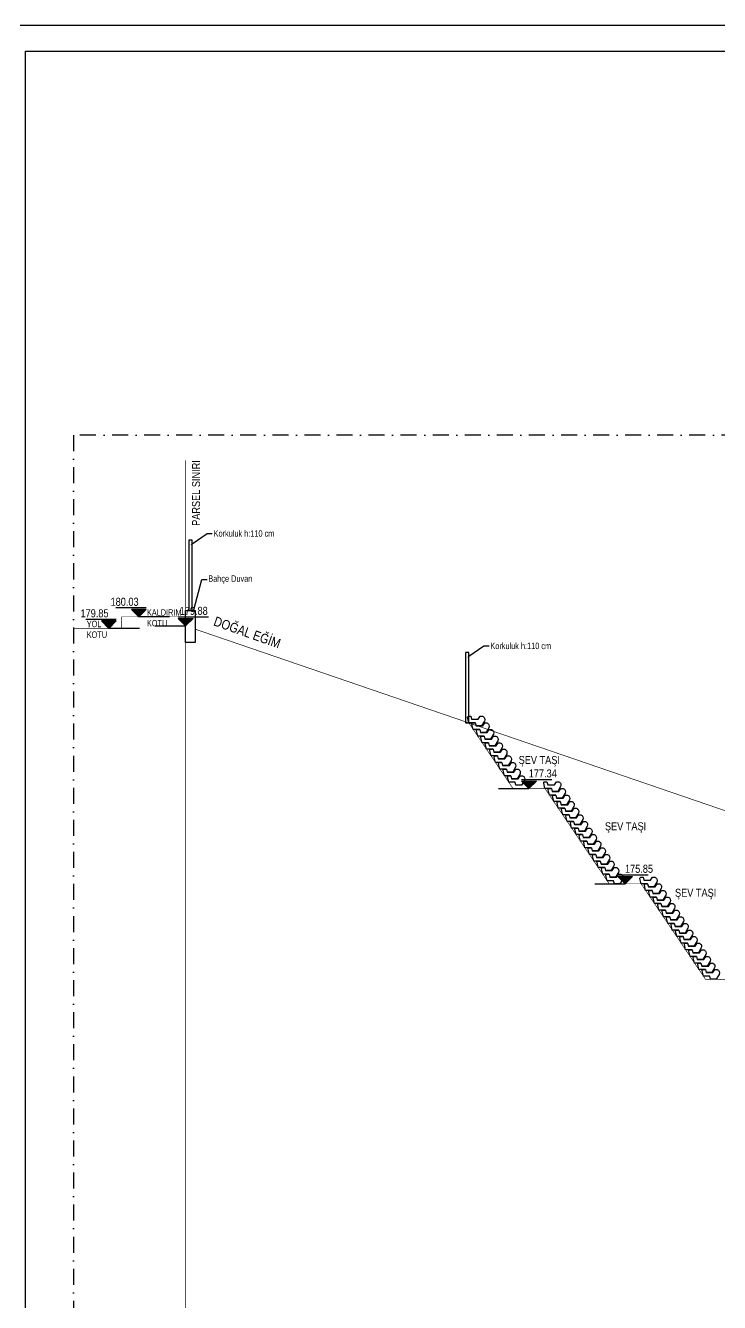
# Model space of a CAD drawing. Header units: millimetres. Extents: x 82776 to 137242, y 11666 to 27998.
# Drawn here: x 117081 to 118165, y 17114 to 19109 of the extents above; entities that cross this region are included whole.
import ezdxf
from ezdxf import colors
from ezdxf.entities.mleader import LeaderData, LeaderLine
from ezdxf.math import Vec2, Vec3

# ---------------------------------------------------------------- set-up
doc = ezdxf.new("R2010")
doc.units = ezdxf.units.MM
for name, pattern in [('ACAD_ISO03W100', [30, 12, -18]), ('DASHDOT', [1, 0.5, -0.25, 0, -0.25]), ('DASHED', [15, 10, -5])]:
    doc.linetypes.add(name, pattern=pattern)
for name, color, linetype in [('0_IFC_Elevation_4', 11, 'Continuous'), ('0_IFC_Legend_Viewport', 7, 'Continuous'), ('0_IFC_Notation_Level_50', 160, 'Continuous'), ('0_IFC_Notation_Section_50', 10, 'Continuous'), ('0_IFC_Parsel Sınırı', 191, 'ACAD_ISO03W100'), ('0_IFC_Text_Explanation_50', 231, 'Continuous'), ('1_IFC_Concrete_Section', 50, 'Continuous'), ('2_IFC_Handrail', 181, 'Continuous'), ('7_IFC_Landscape', 45, 'Continuous')]:
    doc.layers.add(name, color=color, linetype=linetype)
doc.styles.add('IFC_TEXT', font='ARIALN.TTF')

# ---------------------------------------------------------------- blocks, each defined once
blk = doc.blocks.new('*U2567')
at = {"layer": '0_IFC_Legend_Viewport', "transparency": 33554687}
blk.add_lwpolyline([(-3643.941764620438, 2920.000000000932), (0, 2920.000000000932), (0, 0), (-3643.941764620438, 0)], close=True, dxfattribs=at)
at = {"style": 'IFC_TEXT'}
for tag, p in [('PAFTA', (-2648.999665475109, 17.92217528726905)), ('KOT', (-1159.062316709198, 17.96195260528475)), ('OLCEK', (-110.4468044673558, 17.90858112834394))]:
    blk.add_attdef(tag, p, '', height=35, dxfattribs=at)
blk = doc.blocks.new('0_IFC_NOT_RUDELEVEL_50_N')
at = {"layer": '0_IFC_Notation_Level_50'}
h = blk.add_hatch(color=256, dxfattribs=at)
h.dxf.hatch_style = 1
h.paths.add_polyline_path([(-201.6000000000931, 201.6000000001513), (201.5999999996274, 201.6000000001513), (0, 0)])
for p, q in [((-834.4000000003726, 0), (0, 0)), ((-201.6000000000931, 246.4000000000815), (627.1999999997206, 246.4000000000815))]:
    blk.add_line(p, q, dxfattribs=at)
blk.add_lwpolyline([(-201.6000000000931, 201.6000000001513), (201.5999999996274, 201.6000000001513), (0, 0), (-201.6000000000931, 201.6000000001513)], dxfattribs=at)
at = {"layer": '0_IFC_Notation_Level_50', "style": 'IFC_TEXT'}
blk.add_attdef('LEVEL', (-201.6000000000931, 302.4000000001397), '', height=280, dxfattribs=at)
blk = doc.blocks.new('C_GR4_DE')
at = {"layer": '0_IFC_Elevation_4', "linetype": 'DASHED', "const_width": 1}
blk.add_lwpolyline([(-2469.620010837083, 900.4324212289393), (-1800.004198118171, 671.0064779684106), (4.074536e-10, 313.9999156982231), (299.9958018851903, 243.4736367060104)], dxfattribs=at)
ref = blk.add_blockref('0_IFC_NOT_RUDELEVEL_50_N', (-2911.993919407745, 1051.999999992226), dxfattribs=dict(xscale=0.0571428571427681, yscale=0.0571428571427681, zscale=0.0571428571427681))
ref.add_attrib('LEVEL', '179.88', (-2921.284042190906, 1069.279999993417), dxfattribs={"layer": '0_IFC_Notation_Level_50', "height": 12.5, "style": 'IFC_TEXT'})
at = {"layer": '0_IFC_Elevation_4', "linetype": 'DASHED', "ltscale": 3, "insert": (-2864.556577079085, 1067.240563034109), "char_height": 14.99999999999998, "attachment_point": 1, "rotation": 340.4106893782077, "style": 'IFC_TEXT'}
blk.add_mtext_dynamic_manual_height_columns('\\pxt4;DOĞAL EĞİM', width=252.2965227574566, gutter_width=124.9999999999999, heights=[0], dxfattribs=at)
blk = doc.blocks.new('SEV TASI')
blk.add_wipeout([(3.0917992082540895, 10.309600000269711), (-0.40615834068739787, 10.309600000269711), (-0.7801861150486609, 10.267071350118755), (-1.1351179754321254, 10.141656691637255), (-1.4528329459850724, 9.939759045380939), (-1.7171101517958576, 9.671686255702191), (-1.914456972416069, 9.351124725871404), (-2.034797905062792, 8.994440661262285), (-2.071988967250796, 8.61984449615953), (-2.0241313766649967, 8.246461163591398), (0, 3.552713678800501e-15), (10.033372956851963, 3.552713678800501e-15), (11.209372956829613, -4.703999999910593), (19.904558134032413, -4.703999999910593), (24.438619071035653, 2.852768228389337), (24.79241224096578, 3.9155578457038054), (24.926714190076915, 5.027607468798742), (24.836108387933436, 6.1440670365299574), (24.52424905614717, 7.219908630324543), (24.00371379000572, 8.21174249467063), (23.295496291614903, 9.079566988870752), (22.428159673129564, 9.788381892773778), (21.436684478190728, 10.309600000269711), (17.900205327547155, 10.309600000269711), (14.764205327548552, 5.605599999427795), (4.267799208289944, 5.605599999427795)]).dxf.layer = '7_IFC_Landscape'
at = {"layer": '7_IFC_Landscape'}
blk.add_lwpolyline([(0, 0), (-2.02413137658732, 8.246461163274944, -0.4866035035137802), (-0.4061583406873979, 10.30960000026971), (3.091799208254087, 10.30960000026971), (4.267799208289943, 5.605599999427795), (14.76420532754855, 5.605599999427795), (17.90020532754715, 10.30960000026971), (21.43668447819073, 10.30960000026971, -0.4255419272074836), (24.43861907103565, 2.852768228389322), (19.90455813403241, -4.703999999910593), (11.20937295682961, -4.703999999910593), (10.03337295685196, 0)], format="xyb", close=True, dxfattribs=at)
blk = doc.blocks.new('*U2606')
blk.add_blockref('SEV TASI', (2.633099797710158, -3.910670210547205))
blk.add_blockref('SEV TASI', (9.574657491061064, -14.22024636477783))
blk.add_blockref('SEV TASI', (16.51621518441197, -24.52982251900847))
blk.add_blockref('SEV TASI', (23.45777287776288, -34.8393986732391))
blk.add_blockref('SEV TASI', (30.39933057111378, -45.14897482746973))
blk.add_blockref('SEV TASI', (37.34088826446469, -55.45855098170036))
blk.add_blockref('SEV TASI', (44.28244595781559, -65.768127135931))
blk.add_blockref('SEV TASI', (51.2240036511665, -76.07770329016164))
blk.add_blockref('SEV TASI', (58.1655613445174, -86.38727944439226))
blk.add_blockref('SEV TASI', (65.1071190378683, -96.69685559862289))
blk.add_blockref('SEV TASI', (72.0486767312192, -107.0064317528535))
blk.add_blockref('SEV TASI', (78.99023442457012, -117.3160079070841))
blk.add_blockref('SEV TASI', (85.93179211792103, -127.6255840613148))
blk.add_blockref('SEV TASI', (92.87334981127194, -137.9351602155454))
blk.add_blockref('SEV TASI', (99.81490750462285, -148.244736369776))
blk = doc.blocks.new('*U2602')
blk.add_blockref('SEV TASI', (33.98759292064763, -50.47824897429596))
blk.add_blockref('SEV TASI', (40.92915061399852, -60.7878251285266))
blk.add_blockref('SEV TASI', (47.87070830734943, -71.09740128275723))
blk.add_blockref('SEV TASI', (54.81226600070034, -81.40697743698784))
blk.add_blockref('SEV TASI', (61.75382369405125, -91.71655359121849))
blk.add_blockref('SEV TASI', (68.69538138740216, -102.0261297454491))
blk.add_blockref('SEV TASI', (75.63693908075305, -112.3357058996797))
blk.add_blockref('SEV TASI', (82.57849677410395, -122.6452820539104))
blk.add_blockref('SEV TASI', (89.52005446745486, -132.954858208141))
blk.add_blockref('SEV TASI', (96.46161216080579, -143.2644343623717))
blk = doc.blocks.new('*U2603')
blk.add_blockref('SEV TASI', (2.633099797710158, -3.910670210547205))
blk.add_blockref('SEV TASI', (9.574657491061064, -14.22024636477783))
blk.add_blockref('SEV TASI', (16.51621518441197, -24.52982251900847))
blk.add_blockref('SEV TASI', (23.45777287776288, -34.8393986732391))
blk.add_blockref('SEV TASI', (30.39933057111378, -45.14897482746973))
blk.add_blockref('SEV TASI', (37.34088826446469, -55.45855098170036))
blk.add_blockref('SEV TASI', (44.28244595781559, -65.768127135931))
blk.add_blockref('SEV TASI', (51.2240036511665, -76.07770329016164))
blk.add_blockref('SEV TASI', (58.1655613445174, -86.38727944439226))
blk.add_blockref('SEV TASI', (65.1071190378683, -96.69685559862289))
blk.add_blockref('SEV TASI', (72.0486767312192, -107.0064317528535))
blk.add_blockref('SEV TASI', (78.99023442457012, -117.3160079070841))
blk.add_blockref('SEV TASI', (85.93179211792103, -127.6255840613148))
blk.add_blockref('SEV TASI', (92.87334981127194, -137.9351602155454))
blk.add_blockref('SEV TASI', (99.81490750462285, -148.244736369776))
blk = doc.blocks.new('C_GR4')
at = {"layer": '0_IFC_Notation_Section_50', "linetype": 'DASHDOT', "ltscale": 50}
blk.add_lwpolyline([(2434.789393947402, -2019.999999999956), (2434.789393947402, -299.8538403122948), (-1056.98972129116, -299.8538403132261), (-1056.98972129116, -2019.999999999025)], close=True, dxfattribs=at)
at = {"layer": '0_IFC_Parsel Sınırı', "ltscale": 0.3, "const_width": 1}
blk.add_lwpolyline([(-881.98972129116, -2019.999999999072), (-881.98972129116, -339.0717804777305)], dxfattribs=at)
at = {"layer": '1_IFC_Concrete_Section'}
blk.add_lwpolyline([(-866.9897212911601, -573.8466515381697), (-866.9897212911601, -623.8466515381697), (-881.98972129116, -623.8466515381697), (-881.98972129116, -573.8466515381697)], close=True, dxfattribs=at)
at = {"layer": '2_IFC_Handrail'}
blk.add_lwpolyline([(-871.98972129116, -573.8466515381697), (-871.98972129116, -463.8466515381696), (-876.9897212911601, -463.8466515381696), (-876.9897212911601, -573.8466515381697)], close=True, dxfattribs=at)
at = {"layer": '7_IFC_Landscape', "const_width": 1}
for points in [[(-881.98972129116, -583.8466515381696), (-981.98972129116, -583.8466515381988), (-981.98972129116, -601.8466515381696), (-1056.98972129116, -601.8466515381696)], [(1264.926727183425, -1149.999787715918), (-70.00000000211001, -1150.000000003303), (-170.3234352807922, -1001.000000003365), (-220.3234352807631, -1001.000000003365), (-320.6468705594889, -852.000000003365), (-370.6468705594598, -852.000000003365), (-439.615812720498, -749.5675787705477), (-866.9897212911601, -603.1393430025818)]]:
    blk.add_lwpolyline(points, dxfattribs=at)
ref = blk.add_blockref('0_IFC_NOT_RUDELEVEL_50_N', (-954.98972129116, -583.8400693860275), dxfattribs=dict(xscale=-0.0571428571427681, yscale=0.0571428571427681, zscale=0.0571428571427681))
ref.add_attrib('LEVEL', '180.03', (-999.297824974943, -566.5600693857668), dxfattribs={"layer": '0_IFC_Notation_Level_50', "height": 12.5, "style": 'IFC_TEXT'})
ref = blk.add_blockref('0_IFC_NOT_RUDELEVEL_50_N', (-1001.989721291131, -601.846651538126), dxfattribs=dict(xscale=-0.0571428571427681, yscale=0.0571428571427681, zscale=0.0571428571427681))
ref.add_attrib('LEVEL', '179.85', (-1046.238138753877, -584.5666515378653), dxfattribs={"layer": '0_IFC_Notation_Level_50', "height": 12.5, "style": 'IFC_TEXT'})
at = {"layer": '0_IFC_Notation_Level_50', "char_height": 10, "attachment_point": 1, "style": 'IFC_TEXT'}
for s, width, gutter_width, insert in [('KALDIRIM KOTU', 71.33999513165327, 12.5, (-942.4946151359327, -572.0186042215828)), ('\\pxt4;YOL KOTU', 36.46712349705558, 125, (-1036.538924553562, -590.0022493766991, 87363.20190429688))]:
    blk.add_mtext_dynamic_manual_height_columns(s, width=width, gutter_width=gutter_width, heights=[0], dxfattribs=dict(at, insert=insert))
at = {"layer": '0_IFC_Parsel Sınırı', "insert": (-871.9992802782945, -339.0716050905357), "char_height": 12.5, "attachment_point": 3, "rotation": 89.99999999998646, "style": 'IFC_TEXT'}
blk.add_mtext_dynamic_manual_height_columns('PARSEL SINIRI', width=148.1882785079069, gutter_width=12.5, heights=[0], dxfattribs=at)
at = {"layer": '0_IFC_Text_Explanation_50'}
ml = blk.add_multileader_mtext('Standard', dxfattribs=at)
ml.set_content('Korkuluk h:110 cm', color=256, style='IFC_TEXT')
ml.set_leader_properties()
ml.build(insert=Vec2(0, 0))
ctx = ml.context
ctx.base_point, ctx.char_height, ctx.plane_origin, ctx.plane_x_axis, ctx.plane_y_axis = Vec3(-840.3181619270908, -453.6280135893157), 10, Vec3(-875.3097072671371, -501.9624555212321), Vec3(1, -2.365e-13), Vec3(2.365e-13, 1)
notes = []
notes.append((ctx, [(0, (1, 1, 0), (-848.3181619270908, -453.6280135893139), (1, -2.365e-13), 8, [(0, [(-875.3097072671371, -471.9624555212321)], 0, [])])]))
ctx.mtext.insert, ctx.mtext.text_direction, ctx.mtext.rotation, ctx.mtext.flow_direction = Vec3(-838.3181619270908, -448.5427475593024), Vec3(1, -2.365e-13), 6.283185307179349, 5
ml = blk.add_multileader_mtext('Standard', dxfattribs=at)
ml.set_content('Bahçe Duvarı', color=256, style='IFC_TEXT')
ml.set_leader_properties()
ml.build(insert=Vec2(0, 0))
ctx = ml.context
ctx.base_point, ctx.char_height, ctx.plane_origin, ctx.plane_x_axis, ctx.plane_y_axis = Vec3(-848.5975734912063, -525.5390936181775), 10, Vec3(-877.9337793126906, -594.8736599263611), Vec3(1, -2.365e-13), Vec3(2.365e-13, 1)
notes.append((ctx, [(1, (1, 1, 0), (-856.5975734912063, -525.5390936181757), (1, -2.365e-13), 8, [(0, [(-870.4415665803681, -576.9624555212321)], 0, [])])]))
ctx.mtext.insert, ctx.mtext.text_direction, ctx.mtext.rotation, ctx.mtext.flow_direction = Vec3(-846.5975734912062, -519.1066243139503), Vec3(1, -2.365e-13), 6.283185307179349, 5
ml = blk.add_multileader_mtext('Standard', dxfattribs=at)
ml.set_content('Korkuluk h:110 cm', color=256, style='IFC_TEXT')
ml.set_leader_properties()
ml.build(insert=Vec2(0, 0))
ctx = ml.context
ctx.base_point, ctx.char_height, ctx.plane_origin, ctx.plane_x_axis, ctx.plane_y_axis = Vec3(-407.9442533564142, -629.3489408217266), 10, Vec3(-442.9357986964605, -677.683382753643), Vec3(1, -2.365e-13), Vec3(2.365e-13, 1)
notes.append((ctx, [(0, (1, 1, 0), (-415.9442533564142, -629.3489408217246), (1, -2.365e-13), 8, [(0, [(-442.9357986964605, -647.683382753643)], 0, [])])]))
ctx.mtext.insert, ctx.mtext.text_direction, ctx.mtext.rotation, ctx.mtext.flow_direction = Vec3(-405.9442533564142, -624.2636747917131), Vec3(1, -2.365e-13), 6.283185307179349, 5
for ctx, leaders in notes:
    for number, flags, end, landing, length, lines in leaders:
        leader = LeaderData()
        leader.index, (leader.has_last_leader_line, leader.has_dogleg_vector, leader.attachment_direction) = number, flags
        leader.last_leader_point, leader.dogleg_vector, leader.dogleg_length = Vec3(end), Vec3(landing), length
        for number, points, colour, breaks in lines:
            line = LeaderLine()
            line.index, line.vertices, line.color, line.breaks = number, Vec3.list(points), colors.encode_raw_color(colour), breaks
            leader.lines.append(line)
        ctx.leaders.append(leader)
at = {"rotation": 359.9999999936056}
for name, p in [('*U2602', (-473.6034056355129, -699.0893297924667)), ('*U2606', (-323.2799703568162, -848.0893297924669)), ('*U2603', (-172.9565350781195, -997.0893297924669))]:
    blk.add_blockref(name, p, dxfattribs=at)
at = {"layer": '2_IFC_Handrail'}
blk.add_lwpolyline([(-439.6158127204834, -749.5675787705804), (-439.6158127204834, -639.5675787705804), (-444.6158127204835, -639.5675787705804), (-444.6158127204835, -749.5675787705804)], close=True, dxfattribs=at)
blk.add_blockref('C_GR4_DE', (2030.004198116585, -1649.99999999949))
ref = blk.add_blockref('0_IFC_NOT_RUDELEVEL_50_N', (-345.6468705594744, -852.000000003365), dxfattribs=dict(xscale=0.0571428571427681, yscale=0.0571428571427681, zscale=0.0571428571427681))
ref.add_attrib('LEVEL', '177.34', (-345.9925867938291, -834.7200000031044), dxfattribs={"layer": '0_IFC_Notation_Level_50', "height": 12.5, "style": 'IFC_TEXT'})
ref = blk.add_blockref('0_IFC_NOT_RUDELEVEL_50_N', (-195.3234352807776, -1001.000000003365), dxfattribs=dict(xscale=0.0571428571427681, yscale=0.0571428571427681, zscale=0.0571428571427681))
ref.add_attrib('LEVEL', '175.85', (-195.6691515151324, -983.7200000031044), dxfattribs={"layer": '0_IFC_Notation_Level_50', "height": 12.5, "style": 'IFC_TEXT'})
at = {"layer": '0_IFC_Text_Explanation_50', "char_height": 12.5, "attachment_point": 1, "style": 'IFC_TEXT'}
for insert in [(-361.7560854883777, -801.2500709724081), (-226.9705982901069, -904.8409419290074), (-117.4985947179084, -1008.729416393806)]:
    blk.add_mtext_dynamic_manual_height_columns('ŞEV TAŞI', width=83.64810360672993, gutter_width=12.5, heights=[0], dxfattribs=dict(at, insert=insert))

msp = doc.modelspace()

# ---------------------------------------------------------------- linework, layer by layer
msp.add_lwpolyline([(82776.3923434407, 19109.34124079679), (82776.39234344049, 16109.34124079679), (125837.1243118046, 16109.12464292398), (125837.1243118048, 19109.12464292398)], close=True)

# ---------------------------------------------------------------- block references
msp.add_blockref('*U2567', (120724.9670960702, 16149.34148878189))

# ---------------------------------------------------------------- next in the draw order: block references
msp.add_blockref('C_GR4', (118213.1479870127, 18769.34148878182))

doc.saveas('drawing.dxf')
